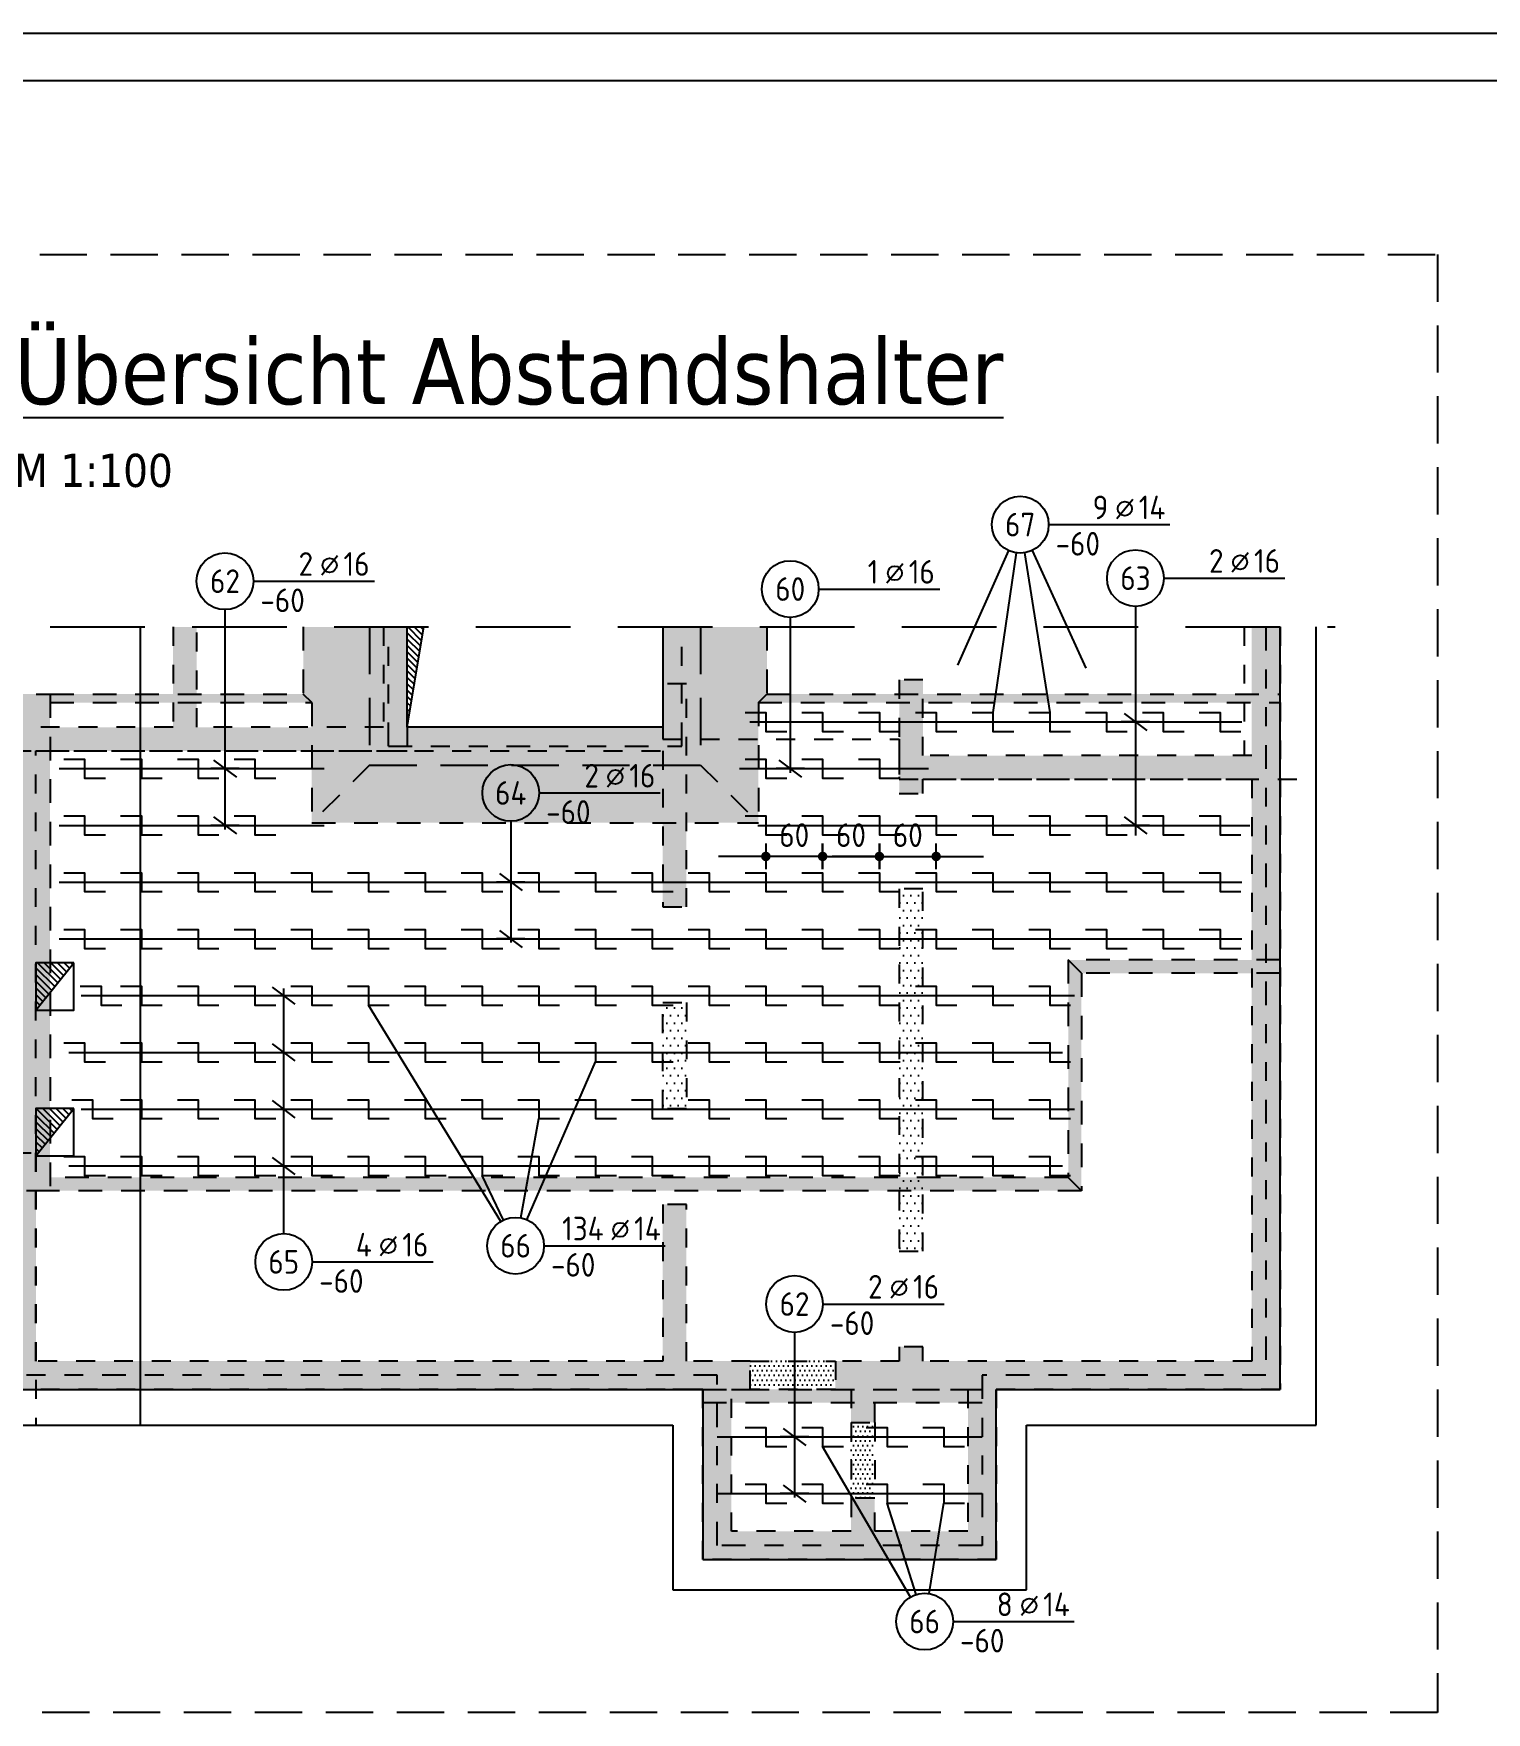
# Model space of a CAD drawing. Extents: x -21 to 93, y -36 to 68.
# Drawn here: x 49.35 to 57.03, y 33.18 to 42.05 of the extents above; entities that cross this region are included whole.
import ezdxf
from ezdxf.enums import TextEntityAlignment as Align

# ---------------------------------------------------------------- set-up
doc = ezdxf.new("R2010")
doc.units = 0
doc.header["$LTSCALE"] = 0.5
for name, pattern in [('AUSGEZOGEN', [1000.01, 1000, 0.01]), ('DIVIDE2', [0.625, 0.25, -0.125, 0, -0.125, 0, -0.125]), ('DOT', [0.175, 0.05, -0.125]), ('GESTRICHELTX2', [1.5, 1, -0.5]), ('HIDDEN', [0.375, 0.25, -0.125]), ('HIDDEN2', [0.187, 0.125, -0.062]), ('PUNKT', [0.175, 0.05, -0.125]), ('STRICHLINIE', [0.75, 0.5, -0.25]), ('VERDECKT', [0.375, 0.25, -0.125]), ('VERDECKTX2', [0.75, 0.5, -0.25])]:
    doc.linetypes.add(name, pattern=pattern)
for name, color, linetype in [('AFB', 7, 'Continuous'), ('AFU', 7, 'Continuous'), ('BETON', 7, 'Continuous'), ('Brüstung 2.UG', 7, 'Continuous'), ('DETAIL', 7, 'Continuous'), ('DRUEBER', 7, 'Continuous'), ('grau_dunkel', 7, 'Continuous'), ('grau_hell', 7, 'Continuous'), ('HILFE', 7, 'Continuous'), ('MASSE', 7, 'Continuous'), ('OBJEKT', 7, 'Continuous'), ('RAHMEN', 7, 'Continuous'), ('RND', 7, 'Continuous'), ('SCHRAFF', 7, 'Continuous'), ('TEXT', 7, 'Continuous'), ('VERDECKT', 7, 'Continuous'), ('Versprung oberseitig', 7, 'Continuous')]:
    doc.layers.add(name, color=color, linetype=linetype)
doc.styles.add('helv', font='tahoma.ttf')
doc.styles.add('txt', font='isocp.shx')
doc.linetypes.add('AFU_50L', pattern='A,0.75,["/",Standard,S=0.2,R=0,X=-0.01,Y=-0.1],0.07,["/",Standard,S=0.2,R=0,X=-0.01,Y=-0.1],0.75', length=1.57)
doc.dimstyles.new('DOT_I', dxfattribs={"dimscale": 0.5, "dimtxt": 0.25, "dimasz": 0.25, "dimexe": 0.1, "dimexo": 0.3, "dimgap": 0.1, "dimtad": 1, "dimdec": 3, "dimzin": 3, "dimtxsty": 'txt', "dimblk": 'DOT', "dimblk1": 'DOT', "dimblk2": 'DOT', "dimsah": 1, "dimcen": 0.1, "dimse1": 1, "dimse2": 1, "dimazin": 0, "dimtfac": 1, "dimtdec": 4, "dimtix": 1, "dimtmove": 2, "dimatfit": 3, "dimfxl": 0, "dimtvp": 1, "dimtolj": 1, "dimtzin": 0, "dimarcsym": 0})
pattern_1 = [(0, (41.922274, 24.47721), (0.01984375, 0.0396875), [0, -0.0396875])]
pattern_2 = [(135, (-2.854086, 315.461763), (-0.0176776695, -0.0176776695), [])]

# ---------------------------------------------------------------- blocks, each defined once
blk = doc.blocks.new('RND_LEI')
at = {"layer": 'RND', "color": 7, "linetype": 'Continuous'}
blk.add_line((1.022, 0.066), (1.19, 0.27), dxfattribs=at)
for centre, radius in [((0, 0), 0.3), ((1.106, 0.168), 0.075)]:
    blk.add_circle(centre, radius, dxfattribs=at)
at = {"layer": 'RND', "color": 7, "linetype": 'Continuous', "style": 'txt'}
blk.add_attdef('ANZ', text='', height=0.25, dxfattribs=at).set_placement((0.931, 0.057), align=Align.RIGHT)
for tag, p in [('DUM', (1.253, 0.057)), ('ABSTD', (1.674, 0.057)), ('POSTXT', (0.374, -0.327))]:
    blk.add_attdef(tag, p, '', height=0.25, dxfattribs=at)
blk.add_attdef('POSL', text='', height=0.25, dxfattribs=at).set_placement((0, 0), align=Align.MIDDLE)
blk = doc.blocks.new('lei_gre')
at = {"layer": 'RND', "color": 7, "linetype": 'Continuous'}
for p, q in [((-0.09, -0.12), (0.09, 0.12)), ((0, 0.15), (0, -0.15))]:
    blk.add_line(p, q, dxfattribs=at)
blk = doc.blocks.new('DOT')
at = {"layer": 'MASSE', "color": 7, "linetype": 'Continuous'}
for p, q in [((0, 0), (-1, 0)), ((0, 0.54), (0, -0.54))]:
    blk.add_line(p, q, dxfattribs=at)
at = {"layer": 'MASSE', "color": 7, "linetype": 'Continuous', "const_width": 0.2}
blk.add_lwpolyline([(-0.1, 0, 1), (0.1, 0, 1)], format="xyb", close=True, dxfattribs=at)
blk = doc.blocks.new('*D53')
at = {"layer": 'Defpoints', "color": 0, "linetype": 'AUSGEZOGEN', "transparency": 16777216}
for p in [(53.2206, 37.7006), (53.2206, 37.7006), (53.5206, 37.7006)]:
    blk.add_point(p, dxfattribs=at)
at = {"layer": 'MASSE', "color": 0, "linetype": 'AUSGEZOGEN', "lineweight": -2, "transparency": 16777216}
for p, q in [((53.0956, 37.7006), (52.9706, 37.7006)), ((53.5206, 37.7006), (53.2206, 37.7006)), ((53.6456, 37.7006), (53.7706, 37.7006))]:
    blk.add_line(p, q, dxfattribs=at)
at = {"layer": 'MASSE', "color": 0, "linetype": 'AUSGEZOGEN', "lineweight": -2, "transparency": 16777216, "xscale": 0.125, "yscale": 0.125, "zscale": 0.125}
blk.add_blockref('DOT', (53.2206, 37.7006), dxfattribs=at)
at = {"layer": 'MASSE', "color": 0, "linetype": 'AUSGEZOGEN', "lineweight": -2, "transparency": 16777216, "xscale": 0.125, "yscale": 0.125, "zscale": 0.125, "rotation": 180}
blk.add_blockref('DOT', (53.5206, 37.7006), dxfattribs=at)
at = {"layer": 'MASSE', "color": 0, "linetype": 'AUSGEZOGEN', "transparency": 16777216, "insert": (53.3706, 37.8131), "char_height": 0.125, "attachment_point": 5, "style": 'txt'}
blk.add_mtext('\\A1;60', dxfattribs=at)
blk = doc.blocks.new('*D54')
at = {"layer": 'Defpoints', "color": 0, "linetype": 'AUSGEZOGEN', "transparency": 16777216}
for p in [(53.5206, 37.7006), (53.8206, 37.7006), (53.8206, 37.7006)]:
    blk.add_point(p, dxfattribs=at)
at = {"layer": 'MASSE', "color": 0, "linetype": 'AUSGEZOGEN', "lineweight": -2, "transparency": 16777216}
for p, q in [((53.3956, 37.7006), (53.2706, 37.7006)), ((53.5206, 37.7006), (53.8206, 37.7006)), ((53.9456, 37.7006), (54.0706, 37.7006))]:
    blk.add_line(p, q, dxfattribs=at)
at = {"layer": 'MASSE', "color": 0, "linetype": 'AUSGEZOGEN', "lineweight": -2, "transparency": 16777216, "xscale": 0.125, "yscale": 0.125, "zscale": 0.125}
blk.add_blockref('DOT', (53.5206, 37.7006), dxfattribs=at)
at = {"layer": 'MASSE', "color": 0, "linetype": 'AUSGEZOGEN', "lineweight": -2, "transparency": 16777216, "xscale": 0.125, "yscale": 0.125, "zscale": 0.125, "rotation": 180}
blk.add_blockref('DOT', (53.8206, 37.7006), dxfattribs=at)
at = {"layer": 'MASSE', "color": 0, "linetype": 'AUSGEZOGEN', "transparency": 16777216, "insert": (53.6706, 37.8131), "char_height": 0.125, "attachment_point": 5, "style": 'txt'}
blk.add_mtext('\\A1;60', dxfattribs=at)
blk = doc.blocks.new('*D55')
at = {"layer": 'Defpoints', "color": 0, "linetype": 'AUSGEZOGEN', "transparency": 16777216}
for p in [(53.8206, 37.7006), (54.1206, 37.7006), (54.1206, 37.7006)]:
    blk.add_point(p, dxfattribs=at)
at = {"layer": 'MASSE', "color": 0, "linetype": 'AUSGEZOGEN', "lineweight": -2, "transparency": 16777216}
for p, q in [((53.6956, 37.7006), (53.5706, 37.7006)), ((53.8206, 37.7006), (54.1206, 37.7006)), ((54.2456, 37.7006), (54.3706, 37.7006))]:
    blk.add_line(p, q, dxfattribs=at)
at = {"layer": 'MASSE', "color": 0, "linetype": 'AUSGEZOGEN', "lineweight": -2, "transparency": 16777216, "xscale": 0.125, "yscale": 0.125, "zscale": 0.125}
blk.add_blockref('DOT', (53.8206, 37.7006), dxfattribs=at)
at = {"layer": 'MASSE', "color": 0, "linetype": 'AUSGEZOGEN', "lineweight": -2, "transparency": 16777216, "xscale": 0.125, "yscale": 0.125, "zscale": 0.125, "rotation": 180}
blk.add_blockref('DOT', (54.1206, 37.7006), dxfattribs=at)
at = {"layer": 'MASSE', "color": 0, "linetype": 'AUSGEZOGEN', "transparency": 16777216, "insert": (53.9706, 37.8131), "char_height": 0.125, "attachment_point": 5, "style": 'txt'}
blk.add_mtext('\\A1;60', dxfattribs=at)
blk = doc.blocks.new('A0-19-0')
at = {"layer": 'RAHMEN'}
blk.add_line((137.9, 84.1), (0, 84.1), dxfattribs=at)
at = {"layer": 'RAHMEN', "color": 5}
blk.add_line((137.4, 83.6), (2, 83.6), dxfattribs=at)

msp = doc.modelspace()

# ---------------------------------------------------------------- hatches: boundary and pattern name
at = {"layer": 'Brüstung 2.UG', "linetype": 'PUNKT'}
h = msp.add_hatch(dxfattribs=at)
h.set_pattern_fill('DOTS', color=102, scale=0.4, double=1)
h.set_pattern_definition([(0, (-4.47378, 280.932937), (0.0125, 0.025), [0, -0.025])])
h.paths.add_polyline_path([(53.13838, 35.03349), (53.13838, 34.88349), (53.58838, 34.88349), (53.58838, 35.03349)])
at = {"layer": 'Brüstung 2.UG', "linetype": 'DOT'}
h = msp.add_hatch(dxfattribs=at)
h.set_pattern_fill('DOTS', color=102, scale=0.4, double=1)
h.set_pattern_definition([(0, (-2.854086, 315.461763), (0.0125, 0.025), [0, -0.025])])
h.paths.add_polyline_path([(53.79588, 34.70849), (53.67088, 34.70849), (53.67088, 34.30849), (53.79588, 34.30849)])
at = {"layer": 'grau_dunkel'}
h = msp.add_hatch(color=21, dxfattribs=at)
h.paths.add_polyline_path([(52.87588, 38.9139), (51.12588, 38.9139), (51.12588, 38.18349), (52.87588, 38.18349)])
h.paths.add_polyline_path([(52.67588, 38.9139), (51.32588, 38.9139), (51.32588, 38.38349), (52.67588, 38.38349)])
at = {"layer": 'grau_dunkel', "linetype": 'AUSGEZOGEN'}
h = msp.add_hatch(dxfattribs=at)
h.set_pattern_fill('ANSI31', color=21, scale=0.0075, angle=90, style=0, double=1)
h.set_pattern_definition([(135, (-22.234343, 41.083684), (-0.01683798, -0.01683798), [])])
h.paths.add_polyline_path([(51.41349, 38.9139), (51.32582, 38.9139), (51.32578, 38.38349)])
at = {"layer": 'grau_dunkel'}
h = msp.add_hatch(color=21, dxfattribs=at)
h.paths.add_polyline_path([(48.6887, 38.55849), (48.6887, 35.93349), (49.43838, 35.93349), (49.43838, 38.55849)])
h.paths.add_polyline_path([(48.6887, 38.25849), (48.6887, 36.13349), (49.23838, 36.13349), (49.23838, 38.25849)])
at = {"layer": 'grau_dunkel', "linetype": 'VERDECKTX2'}
h = msp.add_hatch(dxfattribs=at)
h.set_pattern_fill('ANSI31', color=171, scale=0.2, angle=90, style=0, double=1)
h.set_pattern_definition(pattern_2)
h.paths.add_polyline_path([(49.43838, 37.13849), (49.36338, 37.13849), (49.36338, 36.88849), (49.43838, 36.98224)])
h.paths.add_polyline_path([(49.56338, 37.13849), (49.43838, 37.13849), (49.43838, 36.98224)])
h = msp.add_hatch(dxfattribs=at)
h.set_pattern_fill('ANSI31', color=171, scale=0.2, angle=90, style=0, double=1)
h.set_pattern_definition(pattern_2)
h.paths.add_polyline_path([(49.36338, 36.11849), (49.43838, 36.21224), (49.43838, 36.36849), (49.36338, 36.36849)])
h.paths.add_polyline_path([(49.56338, 36.36849), (49.43838, 36.36849), (49.43838, 36.21224)])
at = {"layer": 'grau_hell'}
h = msp.add_hatch(color=9, dxfattribs=at)
h.paths.add_polyline_path([(52.87588, 38.9139), (51.12588, 38.9139), (51.12588, 38.18349), (52.87588, 38.18349)])
h.paths.add_polyline_path([(53.22588, 38.9139), (50.77588, 38.9139), (50.77588, 38.5585), (50.82088, 38.51349), (50.82088, 37.87849), (53.18088, 37.87849), (53.18088, 38.51349), (53.22588, 38.55849)])
h = msp.add_hatch(color=9, dxfattribs=at)
h.paths.add_polyline_path([(50.82088, 38.51349), (50.77588, 38.55849), (49.43838, 38.55849), (49.43838, 38.51349)])
h.paths.add_polyline_path([(53.22589, 38.5585), (53.18089, 38.5135), (55.93838, 38.5135), (55.93838, 38.5585)])
h = msp.add_hatch(color=9, dxfattribs=at)
h.paths.add_polyline_path([(55.93838, 37.15349), (54.81838, 37.15349), (54.88838, 37.08349), (55.93838, 37.08349)])
h.paths.add_polyline_path([(54.81838, 37.15349), (54.81838, 36.00349), (54.88838, 35.93349), (54.88838, 37.08349)])
h.paths.add_polyline_path([(54.81838, 36.00349), (49.43838, 36.00349), (49.43838, 35.93349), (54.88838, 35.93349)])
msp.add_hatch(color=9, dxfattribs=at).paths.add_polyline_path([(52.88838, 34.88349), (52.88838, 34.81349), (54.43838, 34.81349), (54.43838, 34.88349)])
at = {"layer": 'SCHRAFF', "linetype": 'AUSGEZOGEN'}
h = msp.add_hatch(dxfattribs=at)
h.set_pattern_fill('DOTS', scale=0.025, double=1)
h.set_pattern_definition(pattern_1)
h.paths.add_polyline_path([(48.6887, 38.38349), (48.6887, 38.25849), (49.23838, 38.25849), (49.23838, 35.03349), (48.6887, 35.03349), (48.6887, 34.88349), (52.88838, 34.88349), (52.88838, 33.98349), (54.43838, 33.98349), (54.43838, 34.88349), (55.93838, 34.88349), (55.93838, 38.9139), (55.78838, 38.9139), (55.78838, 38.23349), (54.05088, 38.23349), (54.05088, 38.63349), (53.92588, 38.63349), (53.92588, 38.03349), (54.05088, 38.03349), (54.05088, 38.10849), (55.78838, 38.10849), (55.78838, 35.03349), (54.05088, 35.03349), (54.05088, 35.10849), (53.92588, 35.10849), (53.92588, 35.03349), (53.58838, 35.03349), (53.58838, 34.88349), (53.67088, 34.88349), (53.67088, 34.70849), (53.79588, 34.70849), (53.79588, 34.88349), (54.28838, 34.88349), (54.28838, 34.13349), (53.79588, 34.13349), (53.79588, 34.30849), (53.67088, 34.30849), (53.67088, 34.1335), (53.03838, 34.1335), (53.03838, 34.88349), (53.13838, 34.88349), (53.13838, 35.03349), (52.80088, 35.03349), (52.80088, 35.86099), (52.67588, 35.86099), (52.67588, 35.03349), (49.36338, 35.03349), (49.36338, 38.25849), (52.67588, 38.25849), (52.67588, 37.43349), (52.80088, 37.43349), (52.80088, 38.61349), (52.67588, 38.61349), (52.67588, 38.38349), (51.32588, 38.38349), (51.32588, 38.9139), (51.20088, 38.9139), (51.20088, 38.38349), (50.21338, 38.38349), (50.21338, 38.9139), (50.08838, 38.9139), (50.08838, 38.38349), (49.05088, 38.38349), (49.05088, 38.69349), (48.92588, 38.69349), (48.92588, 38.38349)])
h = msp.add_hatch(dxfattribs=at)
h.set_pattern_fill('DOTS', scale=0.025, double=1)
h.set_pattern_definition(pattern_1)
h.paths.add_polyline_path([(54.05088, 37.52849), (53.92588, 37.52849), (53.92588, 35.61349), (54.05088, 35.61349)])
h = msp.add_hatch(dxfattribs=at)
h.set_pattern_fill('DOTS', scale=0.025, double=1)
h.set_pattern_definition(pattern_1)
h.paths.add_polyline_path([(52.80088, 36.92849), (52.67588, 36.92849), (52.67588, 36.36599), (52.80088, 36.36599)])

# ---------------------------------------------------------------- linework, layer by layer
at = {"layer": 'AFB', "color": 1, "linetype": 'DIVIDE2'}
for p, q in [((51.22588, 38.28349), (51.22588, 38.9139)), ((52.77588, 38.28349), (52.77588, 38.9139)), ((55.86338, 38.9139), (55.86338, 34.95849)), ((51.22588, 38.28349), (52.77588, 38.28349)), ((52.96338, 34.95849), (48.6887, 34.95849)), ((52.96338, 34.05849), (52.96338, 34.95849)), ((54.36338, 34.95849), (54.36338, 34.05849)), ((55.86338, 34.95849), (54.36338, 34.95849)), ((54.36338, 34.05849), (52.96338, 34.05849))]:
    msp.add_line(p, q, dxfattribs=at)
at = {"layer": 'AFU', "color": 8, "linetype": 'AFU_50L'}
msp.add_line((49.91338, 38.9139), (49.91338, 34.69349), dxfattribs=at)
at = {"layer": 'BETON', "color": 6, "linetype": 'AUSGEZOGEN'}
for p, q in [((55.93838, 34.88349), (55.93838, 38.9139)), ((48.6887, 34.88349), (52.88838, 34.88349)), ((52.88838, 34.88349), (52.88838, 33.98349)), ((54.43838, 34.88349), (55.93838, 34.88349)), ((54.43838, 33.98349), (54.43838, 34.88349)), ((52.88838, 33.98349), (54.43838, 33.98349))]:
    msp.add_line(p, q, dxfattribs=at)
msp.add_lwpolyline([(52.67588, 38.9139), (52.67588, 38.38349), (51.32588, 38.38349), (51.32588, 38.9139)], dxfattribs=at)
for points in [[(49.56338, 37.13849), (49.36338, 37.13849), (49.36338, 36.88849), (49.56338, 36.88849)], [(49.56338, 36.36849), (49.36338, 36.36849), (49.36338, 36.11849), (49.56338, 36.11849)]]:
    msp.add_lwpolyline(points, close=True, dxfattribs=at)
at = {"layer": 'Brüstung 2.UG', "color": 102, "linetype": 'DOT'}
for p, q in [((53.13838, 35.03349), (53.58838, 35.03349)), ((53.58838, 34.88349), (53.13838, 34.88349)), ((53.67088, 34.70849), (53.67088, 34.30849)), ((53.79588, 34.70849), (53.79588, 34.30849))]:
    msp.add_line(p, q, dxfattribs=at)
at = {"layer": 'DETAIL', "color": 102, "linetype": 'STRICHLINIE'}
msp.add_lwpolyline([(47.88306, 33.17599), (47.88306, 40.88276), (56.77065, 40.88276), (56.77065, 33.17599)], close=True, dxfattribs=at)
at = {"layer": 'DRUEBER', "color": 7, "linetype": 'PUNKT', "lineweight": -2}
for p, q in [((50.08838, 38.9139), (50.08838, 38.38349)), ((50.21338, 38.38349), (50.21338, 38.9139)), ((51.20088, 38.9139), (51.20088, 38.38349)), ((51.32588, 38.38349), (51.32588, 38.9139)), ((55.74868, 38.9139), (55.74868, 38.23349)), ((55.93838, 38.9139), (55.93838, 34.88349)), ((52.67588, 38.61349), (52.67588, 38.38349)), ((52.80088, 38.61349), (52.67588, 38.61349)), ((52.80088, 37.43349), (52.80088, 38.61349)), ((53.92588, 38.63349), (53.92588, 38.03349)), ((54.05088, 38.63349), (53.92588, 38.63349)), ((54.05088, 38.23349), (54.05088, 38.63349)), ((50.08838, 38.38349), (49.05088, 38.38349)), ((51.20088, 38.38349), (50.21338, 38.38349)), ((52.67588, 38.38349), (51.32588, 38.38349)), ((49.36338, 38.25849), (52.67588, 38.25849)), ((49.36338, 35.03349), (49.36338, 38.25849)), ((52.67588, 38.25849), (52.67588, 37.43349)), ((55.78838, 38.23349), (54.05088, 38.23349)), ((54.05088, 38.10849), (55.78838, 38.10849)), ((54.05088, 38.03349), (54.05088, 38.10849)), ((55.78838, 38.10849), (55.78838, 35.03349)), ((53.92588, 38.03349), (54.05088, 38.03349)), ((53.92588, 37.52849), (53.92588, 35.61349)), ((54.05088, 37.52849), (53.92588, 37.52849)), ((54.05088, 35.61349), (54.05088, 37.52849)), ((52.67588, 37.43349), (52.80088, 37.43349)), ((52.67588, 36.36599), (52.67588, 36.92849)), ((52.67588, 36.92849), (52.80088, 36.92849)), ((52.80088, 36.92849), (52.80088, 36.36599)), ((52.80088, 36.36599), (52.67588, 36.36599)), ((52.67588, 35.86099), (52.67588, 35.03349)), ((52.80088, 35.86099), (52.67588, 35.86099)), ((52.80088, 35.03349), (52.80088, 35.86099)), ((53.92588, 35.61349), (54.05088, 35.61349)), ((53.92588, 35.10849), (53.92588, 35.03349)), ((54.05088, 35.10849), (53.92588, 35.10849)), ((54.05088, 35.03349), (54.05088, 35.10849)), ((52.67588, 35.03349), (49.36338, 35.03349)), ((53.13838, 35.03349), (52.80088, 35.03349)), ((53.13838, 34.88349), (53.13838, 35.03349)), ((53.58838, 35.03349), (53.58838, 34.88349)), ((53.92588, 35.03349), (53.58838, 35.03349)), ((55.78838, 35.03349), (54.05088, 35.03349)), ((52.88838, 34.88349), (48.6887, 34.88349)), ((52.88838, 33.98349), (52.88838, 34.88349)), ((53.03838, 34.88349), (53.13838, 34.88349)), ((53.03838, 34.1335), (53.03838, 34.88349)), ((53.58838, 34.88349), (53.67088, 34.88349)), ((53.67088, 34.88349), (53.67088, 34.70849)), ((53.79588, 34.88349), (54.28838, 34.88349)), ((53.79588, 34.70849), (53.79588, 34.88349)), ((54.28838, 34.88349), (54.28838, 34.13349)), ((54.43838, 34.88349), (54.43838, 33.98349)), ((55.93838, 34.88349), (54.43838, 34.88349)), ((53.67088, 34.70849), (53.79588, 34.70849)), ((53.67088, 34.30849), (53.67088, 34.1335)), ((53.79588, 34.30849), (53.67088, 34.30849)), ((53.79588, 34.13349), (53.79588, 34.30849)), ((53.67088, 34.1335), (53.03838, 34.1335)), ((54.28838, 34.13349), (53.79588, 34.13349)), ((54.43838, 33.98349), (52.88838, 33.98349))]:
    msp.add_line(p, q, dxfattribs=at)
at = {"layer": 'grau_dunkel', "color": 21, "linetype": 'AUSGEZOGEN'}
msp.add_line((51.32578, 38.38349), (51.41349, 38.9139), dxfattribs=at)
at = {"layer": 'grau_dunkel', "color": 171, "linetype": 'AUSGEZOGEN'}
for p, q in [((49.36338, 36.88849), (49.56338, 37.13849)), ((49.36338, 36.11849), (49.56338, 36.36849))]:
    msp.add_line(p, q, dxfattribs=at)
at = {"layer": 'HILFE', "color": 102, "linetype": 'GESTRICHELTX2'}
msp.add_line((48.6887, 38.9139), (56.22986, 38.9139), dxfattribs=at)
at = {"layer": 'OBJEKT', "color": 7, "linetype": 'AUSGEZOGEN'}
for p, q in [((56.12838, 34.69349), (56.12838, 38.9139)), ((48.6887, 34.69349), (52.72838, 34.69349)), ((52.72838, 34.69349), (52.72838, 33.82349)), ((54.59838, 33.82349), (54.59838, 34.69349)), ((54.59838, 34.69349), (56.12838, 34.69349)), ((52.72838, 33.82349), (54.59838, 33.82349))]:
    msp.add_line(p, q, dxfattribs=at)
at = {"layer": 'RND', "color": 7, "linetype": 'AUSGEZOGEN'}
for p, q in [((54.71477, 39.45436), (55.35477, 39.45436)), ((50.51242, 39.15539), (51.15242, 39.15539)), ((55.32384, 39.17155), (55.96384, 39.17155)), ((53.49949, 39.11392), (54.13949, 39.11392)), ((52.02265, 38.03626), (52.66265, 38.03626)), ((52.04805, 35.64282), (52.68805, 35.64282)), ((50.82278, 35.55738), (51.46278, 35.55738)), ((53.52204, 35.33477), (54.16204, 35.33477)), ((54.2098, 33.65635), (54.8498, 33.65635))]:
    msp.add_line(p, q, dxfattribs=at)
at = {"layer": 'RND', "color": 102, "linetype": 'AUSGEZOGEN'}
for p, q in [((54.50374, 39.31734), (54.23365, 38.71094)), ((54.62711, 39.31793), (54.91175, 38.69493)), ((54.54323, 39.30592), (54.42064, 38.46126)), ((54.58803, 39.30618), (54.72064, 38.46126)), ((50.36242, 39.00539), (50.36242, 37.84284)), ((53.34949, 38.96392), (53.34949, 38.14205)), ((55.17384, 39.02155), (55.17384, 37.81034)), ((51.87265, 37.88626), (51.87265, 37.24494)), ((50.67278, 35.70738), (50.67278, 37.00212)), ((51.81982, 35.7708), (51.12064, 36.91464)), ((51.95787, 35.78037), (52.32064, 36.61464)), ((51.92498, 35.79038), (52.02064, 36.31464)), ((51.83346, 35.7782), (51.72064, 36.01464)), ((53.37204, 35.18477), (53.37204, 34.31271)), ((53.98433, 33.78598), (53.52064, 34.58243)), ((54.01438, 33.79931), (53.86089, 34.28243)), ((54.08371, 33.80443), (54.16089, 34.28243))]:
    msp.add_line(p, q, dxfattribs=at)
at = {"layer": 'RND', "color": 1, "linetype": 'AUSGEZOGEN'}
for points in [[(53.11064, 38.46126), (53.22064, 38.46126), (53.22064, 38.36126), (53.33064, 38.36126)], [(53.41064, 38.46126), (53.52064, 38.46126), (53.52064, 38.36126), (53.63064, 38.36126)], [(53.71064, 38.46126), (53.82064, 38.46126), (53.82064, 38.36126), (53.93064, 38.36126)], [(54.01064, 38.46126), (54.12064, 38.46126), (54.12064, 38.36126), (54.23064, 38.36126)], [(54.31064, 38.46126), (54.42064, 38.46126), (54.42064, 38.36126), (54.53064, 38.36126)], [(54.61064, 38.46126), (54.72064, 38.46126), (54.72064, 38.36126), (54.83064, 38.36126)], [(54.91064, 38.46126), (55.02064, 38.46126), (55.02064, 38.36126), (55.13064, 38.36126)], [(55.21064, 38.46126), (55.32064, 38.46126), (55.32064, 38.36126), (55.43064, 38.36126)], [(55.51064, 38.46126), (55.62064, 38.46126), (55.62064, 38.36126), (55.73064, 38.36126)], [(53.13599, 38.41126), (55.73599, 38.41126)], [(49.48614, 38.16464), (50.88614, 38.16464)], [(49.51064, 38.21464), (49.62064, 38.21464), (49.62064, 38.11464), (49.73064, 38.11464)], [(49.81064, 38.21464), (49.92064, 38.21464), (49.92064, 38.11464), (50.03064, 38.11464)], [(50.11064, 38.21464), (50.22064, 38.21464), (50.22064, 38.11464), (50.33064, 38.11464)], [(50.41064, 38.21464), (50.52064, 38.21464), (50.52064, 38.11464), (50.63064, 38.11464)], [(53.08088, 38.16464), (54.08088, 38.16464)], [(53.11064, 38.21464), (53.22064, 38.21464), (53.22064, 38.11464), (53.33064, 38.11464)], [(53.41064, 38.21464), (53.52064, 38.21464), (53.52064, 38.11464), (53.63064, 38.11464)], [(53.71064, 38.21464), (53.82064, 38.21464), (53.82064, 38.11464), (53.93064, 38.11464)], [(49.51064, 37.91464), (49.62064, 37.91464), (49.62064, 37.81464), (49.73064, 37.81464)], [(49.81064, 37.91464), (49.92064, 37.91464), (49.92064, 37.81464), (50.03064, 37.81464)], [(50.11064, 37.91464), (50.22064, 37.91464), (50.22064, 37.81464), (50.33064, 37.81464)], [(50.41064, 37.91464), (50.52064, 37.91464), (50.52064, 37.81464), (50.63064, 37.81464)], [(53.11064, 37.91464), (53.22064, 37.91464), (53.22064, 37.81464), (53.33064, 37.81464)], [(53.41064, 37.91464), (53.52064, 37.91464), (53.52064, 37.81464), (53.63064, 37.81464)], [(53.71064, 37.91464), (53.82064, 37.91464), (53.82064, 37.81464), (53.93064, 37.81464)], [(54.01064, 37.91464), (54.12064, 37.91464), (54.12064, 37.81464), (54.23064, 37.81464)], [(54.31064, 37.91464), (54.42064, 37.91464), (54.42064, 37.81464), (54.53064, 37.81464)], [(54.61064, 37.91464), (54.72064, 37.91464), (54.72064, 37.81464), (54.83064, 37.81464)], [(54.91064, 37.91464), (55.02064, 37.91464), (55.02064, 37.81464), (55.13064, 37.81464)], [(55.21064, 37.91464), (55.32064, 37.91464), (55.32064, 37.81464), (55.43064, 37.81464)], [(55.51064, 37.91464), (55.62064, 37.91464), (55.62064, 37.81464), (55.73064, 37.81464)], [(49.48614, 37.86464), (50.88614, 37.86464)], [(53.1784, 37.86464), (55.7784, 37.86464)], [(49.48614, 37.56464), (55.73614, 37.56464)], [(49.51064, 37.61464), (49.62064, 37.61464), (49.62064, 37.51464), (49.73064, 37.51464)], [(49.81064, 37.61464), (49.92064, 37.61464), (49.92064, 37.51464), (50.03064, 37.51464)], [(50.11064, 37.61464), (50.22064, 37.61464), (50.22064, 37.51464), (50.33064, 37.51464)], [(50.41064, 37.61464), (50.52064, 37.61464), (50.52064, 37.51464), (50.63064, 37.51464)], [(50.71064, 37.61464), (50.82064, 37.61464), (50.82064, 37.51464), (50.93064, 37.51464)], [(51.01064, 37.61464), (51.12064, 37.61464), (51.12064, 37.51464), (51.23064, 37.51464)], [(51.31064, 37.61464), (51.42064, 37.61464), (51.42064, 37.51464), (51.53064, 37.51464)], [(51.61064, 37.61464), (51.72064, 37.61464), (51.72064, 37.51464), (51.83064, 37.51464)], [(51.91064, 37.61464), (52.02064, 37.61464), (52.02064, 37.51464), (52.13064, 37.51464)], [(52.21064, 37.61464), (52.32064, 37.61464), (52.32064, 37.51464), (52.43064, 37.51464)], [(52.51064, 37.61464), (52.62064, 37.61464), (52.62064, 37.51464), (52.73064, 37.51464)], [(52.81064, 37.61464), (52.92064, 37.61464), (52.92064, 37.51464), (53.03064, 37.51464)], [(53.11064, 37.61464), (53.22064, 37.61464), (53.22064, 37.51464), (53.33064, 37.51464)], [(53.41064, 37.61464), (53.52064, 37.61464), (53.52064, 37.51464), (53.63064, 37.51464)], [(53.71064, 37.61464), (53.82064, 37.61464), (53.82064, 37.51464), (53.93064, 37.51464)], [(54.01064, 37.61464), (54.12064, 37.61464), (54.12064, 37.51464), (54.23064, 37.51464)], [(54.31064, 37.61464), (54.42064, 37.61464), (54.42064, 37.51464), (54.53064, 37.51464)], [(54.61064, 37.61464), (54.72064, 37.61464), (54.72064, 37.51464), (54.83064, 37.51464)], [(54.91064, 37.61464), (55.02064, 37.61464), (55.02064, 37.51464), (55.13064, 37.51464)], [(55.21064, 37.61464), (55.32064, 37.61464), (55.32064, 37.51464), (55.43064, 37.51464)], [(55.51064, 37.61464), (55.62064, 37.61464), (55.62064, 37.51464), (55.73064, 37.51464)], [(49.51064, 37.31464), (49.62064, 37.31464), (49.62064, 37.21464), (49.73064, 37.21464)], [(49.81064, 37.31464), (49.92064, 37.31464), (49.92064, 37.21464), (50.03064, 37.21464)], [(50.11064, 37.31464), (50.22064, 37.31464), (50.22064, 37.21464), (50.33064, 37.21464)], [(50.41064, 37.31464), (50.52064, 37.31464), (50.52064, 37.21464), (50.63064, 37.21464)], [(50.71064, 37.31464), (50.82064, 37.31464), (50.82064, 37.21464), (50.93064, 37.21464)], [(51.01064, 37.31464), (51.12064, 37.31464), (51.12064, 37.21464), (51.23064, 37.21464)], [(51.31064, 37.31464), (51.42064, 37.31464), (51.42064, 37.21464), (51.53064, 37.21464)], [(51.61064, 37.31464), (51.72064, 37.31464), (51.72064, 37.21464), (51.83064, 37.21464)], [(51.91064, 37.31464), (52.02064, 37.31464), (52.02064, 37.21464), (52.13064, 37.21464)], [(52.21064, 37.31464), (52.32064, 37.31464), (52.32064, 37.21464), (52.43064, 37.21464)], [(52.51064, 37.31464), (52.62064, 37.31464), (52.62064, 37.21464), (52.73064, 37.21464)], [(52.81064, 37.31464), (52.92064, 37.31464), (52.92064, 37.21464), (53.03064, 37.21464)], [(53.11064, 37.31464), (53.22064, 37.31464), (53.22064, 37.21464), (53.33064, 37.21464)], [(53.41064, 37.31464), (53.52064, 37.31464), (53.52064, 37.21464), (53.63064, 37.21464)], [(53.71064, 37.31464), (53.82064, 37.31464), (53.82064, 37.21464), (53.93064, 37.21464)], [(54.01064, 37.31464), (54.12064, 37.31464), (54.12064, 37.21464), (54.23064, 37.21464)], [(54.31064, 37.31464), (54.42064, 37.31464), (54.42064, 37.21464), (54.53064, 37.21464)], [(54.61064, 37.31464), (54.72064, 37.31464), (54.72064, 37.21464), (54.83064, 37.21464)], [(54.91064, 37.31464), (55.02064, 37.31464), (55.02064, 37.21464), (55.13064, 37.21464)], [(55.21064, 37.31464), (55.32064, 37.31464), (55.32064, 37.21464), (55.43064, 37.21464)], [(55.51064, 37.31464), (55.62064, 37.31464), (55.62064, 37.21464), (55.73064, 37.21464)], [(49.48614, 37.26464), (55.73614, 37.26464)], [(49.59763, 37.01464), (49.70763, 37.01464), (49.70763, 36.91464), (49.81763, 36.91464)], [(49.81064, 37.01464), (49.92064, 37.01464), (49.92064, 36.91464), (50.03064, 36.91464)], [(50.11064, 37.01464), (50.22064, 37.01464), (50.22064, 36.91464), (50.33064, 36.91464)], [(50.41064, 37.01464), (50.52064, 37.01464), (50.52064, 36.91464), (50.63064, 36.91464)], [(50.71064, 37.01464), (50.82064, 37.01464), (50.82064, 36.91464), (50.93064, 36.91464)], [(51.01064, 37.01464), (51.12064, 37.01464), (51.12064, 36.91464), (51.23064, 36.91464)], [(51.31064, 37.01464), (51.42064, 37.01464), (51.42064, 36.91464), (51.53064, 36.91464)], [(51.61064, 37.01464), (51.72064, 37.01464), (51.72064, 36.91464), (51.83064, 36.91464)], [(51.91064, 37.01464), (52.02064, 37.01464), (52.02064, 36.91464), (52.13064, 36.91464)], [(52.21064, 37.01464), (52.32064, 37.01464), (52.32064, 36.91464), (52.43064, 36.91464)], [(52.51064, 37.01464), (52.62064, 37.01464), (52.62064, 36.91464), (52.73064, 36.91464)], [(52.81064, 37.01464), (52.92064, 37.01464), (52.92064, 36.91464), (53.03064, 36.91464)], [(53.11064, 37.01464), (53.22064, 37.01464), (53.22064, 36.91464), (53.33064, 36.91464)], [(53.41064, 37.01464), (53.52064, 37.01464), (53.52064, 36.91464), (53.63064, 36.91464)], [(53.71064, 37.01464), (53.82064, 37.01464), (53.82064, 36.91464), (53.93064, 36.91464)], [(54.01064, 37.01464), (54.12064, 37.01464), (54.12064, 36.91464), (54.23064, 36.91464)], [(54.31064, 37.01464), (54.42064, 37.01464), (54.42064, 36.91464), (54.53064, 36.91464)], [(54.61064, 37.01464), (54.72064, 37.01464), (54.72064, 36.91464), (54.83064, 36.91464)], [(49.60219, 36.96464), (54.85219, 36.96464)], [(49.51064, 36.71464), (49.62064, 36.71464), (49.62064, 36.61464), (49.73064, 36.61464)], [(49.53736, 36.66464), (54.78736, 36.66464)], [(49.81064, 36.71464), (49.92064, 36.71464), (49.92064, 36.61464), (50.03064, 36.61464)], [(50.11064, 36.71464), (50.22064, 36.71464), (50.22064, 36.61464), (50.33064, 36.61464)], [(50.41064, 36.71464), (50.52064, 36.71464), (50.52064, 36.61464), (50.63064, 36.61464)], [(50.71064, 36.71464), (50.82064, 36.71464), (50.82064, 36.61464), (50.93064, 36.61464)], [(51.01064, 36.71464), (51.12064, 36.71464), (51.12064, 36.61464), (51.23064, 36.61464)], [(51.31064, 36.71464), (51.42064, 36.71464), (51.42064, 36.61464), (51.53064, 36.61464)], [(51.61064, 36.71464), (51.72064, 36.71464), (51.72064, 36.61464), (51.83064, 36.61464)], [(51.91064, 36.71464), (52.02064, 36.71464), (52.02064, 36.61464), (52.13064, 36.61464)], [(52.21064, 36.71464), (52.32064, 36.71464), (52.32064, 36.61464), (52.43064, 36.61464)], [(52.51064, 36.71464), (52.62064, 36.71464), (52.62064, 36.61464), (52.73064, 36.61464)], [(52.81064, 36.71464), (52.92064, 36.71464), (52.92064, 36.61464), (53.03064, 36.61464)], [(53.11064, 36.71464), (53.22064, 36.71464), (53.22064, 36.61464), (53.33064, 36.61464)], [(53.41064, 36.71464), (53.52064, 36.71464), (53.52064, 36.61464), (53.63064, 36.61464)], [(53.71064, 36.71464), (53.82064, 36.71464), (53.82064, 36.61464), (53.93064, 36.61464)], [(54.01064, 36.71464), (54.12064, 36.71464), (54.12064, 36.61464), (54.23064, 36.61464)], [(54.31064, 36.71464), (54.42064, 36.71464), (54.42064, 36.61464), (54.53064, 36.61464)], [(54.61064, 36.71464), (54.72064, 36.71464), (54.72064, 36.61464), (54.83064, 36.61464)], [(49.5522, 36.41464), (49.6622, 36.41464), (49.6622, 36.31464), (49.7722, 36.31464)], [(49.81064, 36.41464), (49.92064, 36.41464), (49.92064, 36.31464), (50.03064, 36.31464)], [(50.11064, 36.41464), (50.22064, 36.41464), (50.22064, 36.31464), (50.33064, 36.31464)], [(50.41064, 36.41464), (50.52064, 36.41464), (50.52064, 36.31464), (50.63064, 36.31464)], [(50.71064, 36.41464), (50.82064, 36.41464), (50.82064, 36.31464), (50.93064, 36.31464)], [(51.01064, 36.41464), (51.12064, 36.41464), (51.12064, 36.31464), (51.23064, 36.31464)], [(51.31064, 36.41464), (51.42064, 36.41464), (51.42064, 36.31464), (51.53064, 36.31464)], [(51.61064, 36.41464), (51.72064, 36.41464), (51.72064, 36.31464), (51.83064, 36.31464)], [(51.91064, 36.41464), (52.02064, 36.41464), (52.02064, 36.31464), (52.13064, 36.31464)], [(52.21064, 36.41464), (52.32064, 36.41464), (52.32064, 36.31464), (52.43064, 36.31464)], [(52.51064, 36.41464), (52.62064, 36.41464), (52.62064, 36.31464), (52.73064, 36.31464)], [(52.81064, 36.41464), (52.92064, 36.41464), (52.92064, 36.31464), (53.03064, 36.31464)], [(53.11064, 36.41464), (53.22064, 36.41464), (53.22064, 36.31464), (53.33064, 36.31464)], [(53.41064, 36.41464), (53.52064, 36.41464), (53.52064, 36.31464), (53.63064, 36.31464)], [(53.71064, 36.41464), (53.82064, 36.41464), (53.82064, 36.31464), (53.93064, 36.31464)], [(54.01064, 36.41464), (54.12064, 36.41464), (54.12064, 36.31464), (54.23064, 36.31464)], [(54.31064, 36.41464), (54.42064, 36.41464), (54.42064, 36.31464), (54.53064, 36.31464)], [(54.61064, 36.41464), (54.72064, 36.41464), (54.72064, 36.31464), (54.83064, 36.31464)], [(49.60219, 36.36464), (54.85219, 36.36464)], [(49.51064, 36.11464), (49.62064, 36.11464), (49.62064, 36.01464), (49.73064, 36.01464)], [(49.53736, 36.06464), (54.78736, 36.06464)], [(49.81064, 36.11464), (49.92064, 36.11464), (49.92064, 36.01464), (50.03064, 36.01464)], [(50.11064, 36.11464), (50.22064, 36.11464), (50.22064, 36.01464), (50.33064, 36.01464)], [(50.41064, 36.11464), (50.52064, 36.11464), (50.52064, 36.01464), (50.63064, 36.01464)], [(50.71064, 36.11464), (50.82064, 36.11464), (50.82064, 36.01464), (50.93064, 36.01464)], [(51.01064, 36.11464), (51.12064, 36.11464), (51.12064, 36.01464), (51.23064, 36.01464)], [(51.31064, 36.11464), (51.42064, 36.11464), (51.42064, 36.01464), (51.53064, 36.01464)], [(51.61064, 36.11464), (51.72064, 36.11464), (51.72064, 36.01464), (51.83064, 36.01464)], [(51.91064, 36.11464), (52.02064, 36.11464), (52.02064, 36.01464), (52.13064, 36.01464)], [(52.21064, 36.11464), (52.32064, 36.11464), (52.32064, 36.01464), (52.43064, 36.01464)], [(52.51064, 36.11464), (52.62064, 36.11464), (52.62064, 36.01464), (52.73064, 36.01464)], [(52.81064, 36.11464), (52.92064, 36.11464), (52.92064, 36.01464), (53.03064, 36.01464)], [(53.11064, 36.11464), (53.22064, 36.11464), (53.22064, 36.01464), (53.33064, 36.01464)], [(53.41064, 36.11464), (53.52064, 36.11464), (53.52064, 36.01464), (53.63064, 36.01464)], [(53.71064, 36.11464), (53.82064, 36.11464), (53.82064, 36.01464), (53.93064, 36.01464)], [(54.01064, 36.11464), (54.12064, 36.11464), (54.12064, 36.01464), (54.23064, 36.01464)], [(54.31064, 36.11464), (54.42064, 36.11464), (54.42064, 36.01464), (54.53064, 36.01464)], [(54.61064, 36.11464), (54.72064, 36.11464), (54.72064, 36.01464), (54.83064, 36.01464)], [(52.96338, 34.63243), (54.36338, 34.63243)], [(53.11064, 34.68243), (53.22064, 34.68243), (53.22064, 34.58243), (53.33064, 34.58243)], [(53.41064, 34.68243), (53.52064, 34.68243), (53.52064, 34.58243), (53.63064, 34.58243)], [(53.75089, 34.68243), (53.86089, 34.68243), (53.86089, 34.58243), (53.97089, 34.58243)], [(54.05089, 34.68243), (54.16089, 34.68243), (54.16089, 34.58243), (54.27089, 34.58243)], [(53.11064, 34.38243), (53.22064, 34.38243), (53.22064, 34.28243), (53.33064, 34.28243)], [(53.41064, 34.38243), (53.52064, 34.38243), (53.52064, 34.28243), (53.63064, 34.28243)], [(53.75089, 34.38243), (53.86089, 34.38243), (53.86089, 34.28243), (53.97089, 34.28243)], [(54.05089, 34.38243), (54.16089, 34.38243), (54.16089, 34.28243), (54.27089, 34.28243)], [(52.96338, 34.33243), (54.36338, 34.33243)]]:
    msp.add_lwpolyline(points, dxfattribs=at)
at = {"layer": 'VERDECKT', "color": 7, "linetype": 'HIDDEN'}
for p, q in [((50.77588, 38.9139), (50.77588, 38.55849)), ((53.22588, 38.9139), (53.22588, 38.5585)), ((48.6887, 38.55849), (49.43838, 38.55849)), ((49.43838, 38.55849), (49.43838, 35.93349)), ((50.82088, 38.51349), (50.77588, 38.5585)), ((50.82088, 38.51349), (50.82088, 37.87849)), ((53.18088, 38.51349), (53.22588, 38.5585)), ((53.18088, 38.51349), (53.18088, 37.87849)), ((50.82088, 37.87849), (53.18088, 37.87849)), ((49.43838, 35.93349), (48.6887, 35.93349))]:
    msp.add_line(p, q, dxfattribs=at)
at = {"layer": 'VERDECKT', "color": 7, "linetype": 'VERDECKTX2'}
for p, q in [((51.12588, 38.9139), (51.12588, 38.18349)), ((52.87588, 38.9139), (52.87588, 38.18349)), ((51.12588, 38.18349), (52.87588, 38.18349))]:
    msp.add_line(p, q, dxfattribs=at)
at = {"layer": 'VERDECKT', "color": 7, "linetype": 'VERDECKT'}
for p, q in [((49.43838, 38.55849), (50.77588, 38.55849)), ((49.43838, 38.51349), (50.82088, 38.51349)), ((53.18089, 38.5135), (55.93838, 38.5135)), ((53.22589, 38.5585), (55.93838, 38.5585)), ((51.12588, 38.18359), (50.82088, 37.87849)), ((52.87588, 38.18349), (53.18088, 37.87849)), ((54.88838, 37.08349), (54.81838, 37.15349)), ((55.93838, 37.15349), (54.81838, 37.15349)), ((54.81838, 37.15349), (54.81838, 36.00349)), ((55.93838, 37.08349), (54.88838, 37.08349)), ((54.88838, 37.08349), (54.88838, 35.93349)), ((54.81838, 36.00349), (49.43838, 36.00349)), ((54.88838, 35.93349), (54.81838, 36.00349)), ((54.88838, 35.93349), (49.43838, 35.93349)), ((52.88838, 34.88349), (54.43838, 34.88349)), ((52.88838, 34.81349), (54.43838, 34.81349))]:
    msp.add_line(p, q, dxfattribs=at)
at = {"layer": 'Versprung oberseitig', "color": 1, "linetype": 'HIDDEN2'}
for p, q in [((51.32588, 38.3841), (51.32588, 38.25849)), ((52.67588, 38.38349), (52.67588, 38.32099)), ((49.23838, 38.25849), (51.32588, 38.25849)), ((52.67588, 38.32099), (53.92588, 38.32099)), ((53.92588, 38.32099), (53.92588, 38.10849)), ((53.92588, 38.10849), (56.12838, 38.10849)), ((49.23838, 36.13349), (49.36338, 36.13349)), ((49.36338, 36.13349), (49.36338, 34.69349)), ((52.80088, 34.88349), (52.72838, 34.88349))]:
    msp.add_line(p, q, dxfattribs=at)

# ---------------------------------------------------------------- block references
at = {"layer": 'RAHMEN', "color": 7, "linetype": 'AUSGEZOGEN', "xscale": 0.5, "yscale": 0.5, "zscale": 0.5}
msp.add_blockref('A0-19-0', (0, 0), dxfattribs=at)
at = {"layer": 'RND', "color": 7, "linetype": 'AUSGEZOGEN', "xscale": 0.5, "yscale": 0.5, "zscale": 0.5}
for p, values in [((54.56477, 39.45436), {'POSL': '67', 'DUM': '14', 'ANZ': '9', 'POSTXT': '-60'}), ((55.17384, 39.17155), {'POSL': '63', 'DUM': '16', 'ANZ': '2'}), ((50.36242, 39.15539), {'POSL': '62', 'DUM': '16', 'ANZ': '2', 'POSTXT': '-60'}), ((53.34949, 39.11392), {'POSL': '60', 'DUM': '16', 'ANZ': '1'}), ((51.87265, 38.03626), {'POSL': '64', 'DUM': '16', 'ANZ': '2', 'POSTXT': '-60'}), ((51.89805, 35.64282), {'POSL': '66', 'DUM': '14', 'ANZ': '134', 'POSTXT': '-60'}), ((50.67278, 35.55738), {'POSL': '65', 'DUM': '16', 'ANZ': '4', 'POSTXT': '-60'}), ((53.37204, 35.33477), {'POSL': '62', 'DUM': '16', 'ANZ': '2', 'POSTXT': '-60'}), ((54.0598, 33.65635), {'POSL': '66', 'DUM': '14', 'ANZ': '8', 'POSTXT': '-60'})]:
    msp.add_blockref('RND_LEI', p, dxfattribs=at).add_auto_attribs(values)
at = {"layer": 'RND', "color": 102, "linetype": 'AUSGEZOGEN', "xscale": 0.5, "yscale": 0.5, "zscale": 0.5}
for p, rotation in [((55.17384, 38.41126), 270), ((50.36242, 38.16464), 270), ((53.34949, 38.16464), 270), ((50.36242, 37.86464), 270), ((55.17384, 37.86464), 270), ((51.87265, 37.56464), 270), ((51.87265, 37.26464), 270), ((50.67278, 36.96464), 90), ((50.67278, 36.66464), 90), ((50.67278, 36.36464), 90), ((50.67278, 36.06464), 90), ((53.37204, 34.63243), 270), ((53.37204, 34.33243), 270)]:
    msp.add_blockref('lei_gre', p, dxfattribs=dict(at, rotation=rotation))

# ---------------------------------------------------------------- texts
at = {"layer": 'TEXT', "color": 5, "linetype": 'AUSGEZOGEN', "style": 'helv'}
msp.add_text('%%UÜbersicht Abstandshalter', height=0.35, dxfattribs=at).set_placement((49.24811, 40.09128))
at = {"layer": 'TEXT', "color": 1, "linetype": 'AUSGEZOGEN', "style": 'helv'}
msp.add_text('M 1:100', height=0.175, dxfattribs=at).set_placement((49.24811, 39.65378))

# ---------------------------------------------------------------- dimensions: what is measured, and where the dimension line sits
at = {"layer": 'MASSE', "color": 7, "linetype": 'AUSGEZOGEN'}
for base, p1, p2, picture, middle in [((53.22064, 37.70063), (53.52064, 37.70063), (53.22064, 37.70063), '*D53', (53.37064, 37.81313)), ((53.82064, 37.70063), (53.52064, 37.70063), (53.82064, 37.70063), '*D54', (53.67064, 37.81313)), ((54.12064, 37.70063), (53.82064, 37.70063), (54.12064, 37.70063), '*D55', (53.97064, 37.81313))]:
    dim = msp.add_linear_dim(base=base, p1=p1, p2=p2, dimstyle='DOT_I', override={"dimdec": 0, "dimlfac": 200}, dxfattribs=at)
    dim.commit()
    dim.dimension.update_dxf_attribs({"geometry": picture, "text_midpoint": middle})

doc.saveas('drawing.dxf')
